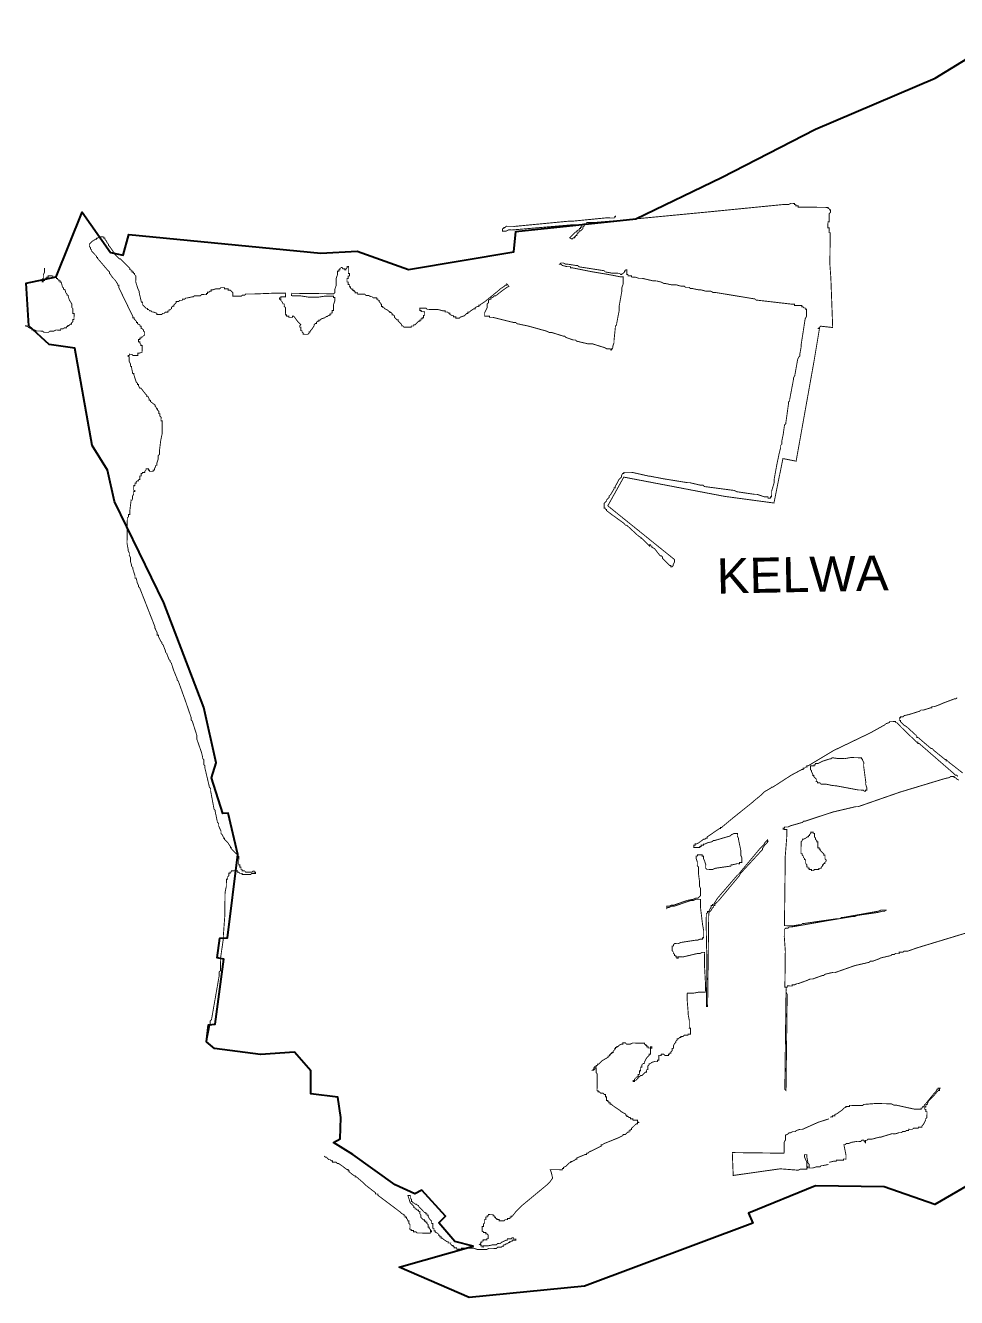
# Model space of a CAD drawing. Header units: metres. Extents: x 261351 to 266452, y 2168453 to 2172813.
# Drawn here: x 261351 to 264427, y 2168453 to 2172656 of the extents above; entities that cross this region are included whole.
import ezdxf

# ---------------------------------------------------------------- set-up
doc = ezdxf.new("R2010")
doc.units = ezdxf.units.M
for name, color, linetype in [('HIGH TIDE LINE', 6, 'Continuous'), ('village', 3, 'Continuous'), ('VILLAGE NAME', 250, 'Continuous')]:
    doc.layers.add(name, color=color, linetype=linetype)
doc.styles.get("Standard").update_dxf_attribs({"font": 'simplex.shx'})

msp = doc.modelspace()

# ---------------------------------------------------------------- linework, layer by layer
at = {"layer": 'HIGH TIDE LINE', "lineweight": 35, "const_width": 3}
for points in [[(263300.5, 2172027.3), (263300.4, 2172023.3), (263296.5, 2172023.4), (263296.4, 2172019.4), (263292.5, 2172019.5), (263288.5, 2172019.5), (263280.6, 2172019.6), (263276.6, 2172019.7), (263268.7, 2172019.8), (263161.5, 2172009.2), (263153.5, 2172009.3), (263149.6, 2172009.3), (262966.9, 2171991.7), (262955, 2171991.9), (262947.1, 2171992), (262943.1, 2171992), (262939.2, 2171992.1), (262935.1, 2171988.1), (262931.2, 2171988.2), (262931.1, 2171984.2), (262927.2, 2171984.3), (262927.1, 2171980.3), (262927.1, 2171976.3), (262931, 2171976.3), (262935, 2171976.2), (262939, 2171976.2), (262946.9, 2171980.1), (262958.8, 2171979.9), (263161.3, 2171997.3), (263169.2, 2171997.2), (263177.2, 2171997.1), (263181.1, 2171997), (263185.1, 2171997), (263189.1, 2171996.9), (263189, 2171993), (263189, 2171989), (263185, 2171989), (263185, 2171985.1), (263181, 2171985.1), (263180.9, 2171981.2), (263173, 2171977.3), (263172.9, 2171973.3), (263169, 2171973.4), (263164.9, 2171969.5), (263160.9, 2171965.5), (263152.9, 2171957.7), (263148.9, 2171953.8), (263156.8, 2171949.7), (263160.8, 2171953.6), (263164.7, 2171953.6), (263164.8, 2171957.6), (263168.8, 2171957.5), (263168.8, 2171961.5), (263172.8, 2171961.4), (263172.8, 2171965.4), (263176.8, 2171969.3), (263176.9, 2171973.3), (263180.9, 2171973.2), (263180.9, 2171977.2), (263184.9, 2171977.1), (263188.9, 2171981.1), (263192.9, 2171985), (263192.9, 2171988.9), (263197, 2171992.9), (263197, 2171996.8), (263197.1, 2172000.8), (263201, 2172000.8), (263205, 2172000.7), (263205, 2172004.7), (263209, 2172004.6), (263213, 2172004.6), (263220.9, 2172004.5), (263228.8, 2172004.4), (263312.2, 2172011.3), (263606, 2172039.4), (263856.2, 2172064.1), (263872, 2172063.9), (263880, 2172067.8), (263884, 2172067.8), (263887.9, 2172067.7), (263891.9, 2172067.7), (263891.9, 2172063.7), (263895.8, 2172063.6), (263895.8, 2172059.7), (263899.7, 2172059.6), (263903.7, 2172059.6), (263903.7, 2172055.6), (263907.6, 2172055.6), (263911.6, 2172055.5), (263915.6, 2172055.5), (263919.5, 2172055.4), (263939.4, 2172055.2), (263975, 2172054.7), (263979, 2172054.7), (263983, 2172054.6), (263986.9, 2172054.6), (263990.9, 2172054.6), (263994.9, 2172054.5), (263998.8, 2172054.5), (264002.8, 2172054.4), (264002.7, 2172050.4), (264006.7, 2172050.4), (264006.7, 2172046.4), (264010.6, 2172046.4), (264010.6, 2172042.4), (264010.5, 2172038.4), (264006.5, 2172034.5), (264006.5, 2172030.6), (264006.4, 2172026.6), (264006.4, 2172022.6), (264006.3, 2172018.7), (264006.3, 2172014.7), (264006.2, 2172010.7), (264006.2, 2172006.8), (264002.2, 2172006.8), (264002.2, 2172002.8), (264002.1, 2171998.9), (264002.1, 2171994.9), (264002, 2171990.9), (264002, 2171987), (264005.9, 2171986.9), (264005.9, 2171983), (264005.8, 2171979), (264005.8, 2171975), (264005.7, 2171971.1), (264009.7, 2171971), (264009.7, 2171967.1), (264009.6, 2171963.1), (264009.6, 2171959.1), (264009.5, 2171955.2), (264009.1, 2171923.4), (264009, 2171915.5), (264009, 2171911.5), (264008.8, 2171899.6), (264008.8, 2171895.7), (264008.7, 2171891.7), (264008.7, 2171887.7), (264008.4, 2171867.9), (264011.8, 2171820.3), (264017.8, 2171657.6), (263978.2, 2171662), (263970.1, 2171654.2), (263974.1, 2171654.1), (263955.6, 2171543.3), (263897, 2171216.1), (263853.4, 2171224.6), (263823.7, 2171077.8), (263661, 2171099.7), (263327.7, 2171163.4), (263274.9, 2171068.6), (263495.4, 2170890.9), (263495.3, 2170883), (263491.2, 2170875.1), (263491.2, 2170871.1), (263487.1, 2170867.2), (263483.2, 2170867.2), (263483.2, 2170871.2), (263479.2, 2170871.3), (263471.4, 2170879.3), (263455.7, 2170895.4), (263455.7, 2170899.4), (263451.8, 2170903.4), (263447.8, 2170903.5), (263432.2, 2170923.5), (263428.2, 2170927.6), (263420.3, 2170931.6), (263420.4, 2170935.6), (263416.4, 2170935.7), (263416.4, 2170939.6), (263412.5, 2170939.7), (263412.4, 2170935.7), (263396.7, 2170951.8), (263392.8, 2170955.8), (263388.9, 2170959.9), (263384.9, 2170959.9), (263384.9, 2170963.9), (263377, 2170968), (263337.7, 2171004.2), (263333.7, 2171004.3), (263329.8, 2171008.3), (263325.9, 2171012.3), (263286.5, 2171040.7), (263270.7, 2171052.8), (263270.7, 2171056.8), (263266.8, 2171056.8), (263266.8, 2171060.8), (263262.8, 2171060.8), (263263, 2171076.7), (263267.1, 2171080.7), (263271.1, 2171084.6), (263271.1, 2171088.6), (263279.2, 2171096.4), (263279.2, 2171100.4), (263283.3, 2171104.3), (263295.4, 2171124.1), (263295.5, 2171128), (263299.5, 2171128), (263299.5, 2171132), (263311.7, 2171155.7), (263315.7, 2171159.6), (263319.8, 2171163.5), (263319.8, 2171167.5), (263323.9, 2171175.4), (263327.9, 2171175.4), (263327.9, 2171179.3), (263355.7, 2171179), (263411.3, 2171166.4), (263415.2, 2171166.3), (263458.9, 2171157.9), (263538.3, 2171145), (263546.2, 2171144.9), (263581.9, 2171136.5), (263589.8, 2171136.4), (263593.8, 2171132.3), (263693, 2171119.2), (263700.9, 2171115.1), (263760.5, 2171106.4), (263768.4, 2171106.4), (263792.2, 2171098.1), (263804.1, 2171098), (263804.1, 2171094), (263812, 2171093.9), (263812.1, 2171097.9), (263816, 2171097.8), (263816.3, 2171117.7), (263824.6, 2171145.4), (263824.7, 2171157.4), (263833.3, 2171205), (263841.7, 2171244.7), (263845.9, 2171260.5), (263846, 2171268.5), (263850, 2171272.4), (263850.1, 2171284.3), (263854.3, 2171304.2), (263858.7, 2171335.9), (263862.7, 2171339.9), (263871.5, 2171403.4), (263871.6, 2171411.3), (263875.6, 2171415.3), (263875.6, 2171419.2), (263888.4, 2171486.7), (263888.4, 2171490.7), (263892.5, 2171498.6), (263901, 2171546.2), (263902.3, 2171553.1), (263905.5, 2171559.8), (263909.5, 2171563.7), (263909.6, 2171571.6), (263913.9, 2171595.4), (263914, 2171603.3), (263926.9, 2171686.4), (263931, 2171694.3), (263931.3, 2171718.1), (263927.3, 2171718.2), (263927.3, 2171722.1), (263923.4, 2171722.2), (263919.5, 2171726.2), (263915.5, 2171726.2), (263915.5, 2171730.2), (263891.8, 2171730.5), (263891.8, 2171734.5), (263883.9, 2171734.6), (263769, 2171747.9), (263765.1, 2171747.9), (263761.1, 2171751.9), (263630.5, 2171773.4), (263622.6, 2171773.5), (263614.7, 2171777.5), (263598.8, 2171777.7), (263583, 2171781.9), (263575.1, 2171782), (263555.3, 2171786.2), (263547.4, 2171786.3), (263543.5, 2171790.3), (263531.6, 2171790.4), (263527.7, 2171794.5), (263515.8, 2171794.6), (263500, 2171798.8), (263484.1, 2171799), (263464.3, 2171803.2), (263460.4, 2171803.2), (263452.5, 2171807.3), (263436.7, 2171811.4), (263424.8, 2171811.6), (263389.2, 2171820), (263377.3, 2171820.1), (263365.4, 2171824.2), (263353.5, 2171824.4), (263353.6, 2171828.3), (263341.7, 2171828.5), (263341.7, 2171832.4), (263337.8, 2171832.5), (263338, 2171848.3), (263334, 2171848.4), (263333.9, 2171844.4), (263330, 2171844.5), (263329.9, 2171840.5), (263325.9, 2171836.6), (263322, 2171836.6), (263321.9, 2171832.7), (263317.9, 2171832.7), (263314, 2171836.7), (263290.2, 2171837), (263266.5, 2171841.3), (263262.6, 2171845.3), (263179.4, 2171858.2), (263175.5, 2171862.2), (263171.6, 2171862.3), (263143.9, 2171866.6), (263135.9, 2171866.7), (263128, 2171870.7), (263120.1, 2171870.8), (263116.1, 2171866.9), (263120.1, 2171866.9), (263124, 2171862.9), (263139.8, 2171858.7), (263151.7, 2171858.6), (263151.6, 2171854.6), (263159.6, 2171854.5), (263222.9, 2171841.8), (263274.3, 2171833.3), (263317.8, 2171824.8), (263325.8, 2171824.7), (263325.5, 2171800.9), (263321.4, 2171789), (263321.2, 2171777.2), (263312.7, 2171729.7), (263312.5, 2171713.8), (263304.1, 2171670.3), (263304, 2171666.3), (263300, 2171662.4), (263299.9, 2171658.4), (263295.4, 2171614.8), (263295.3, 2171606.9), (263291.2, 2171595.1), (263291.1, 2171587.1), (263287.2, 2171587.2), (263287.1, 2171583.2), (263283.2, 2171583.3), (263283.2, 2171587.2), (263271.3, 2171587.4), (263263.4, 2171591.4), (263223.9, 2171603.8), (263208.1, 2171604), (263172.5, 2171612.4), (263168.6, 2171616.4), (263160.6, 2171616.5), (263136.9, 2171624.7), (263133, 2171628.7), (263129, 2171628.8), (263089.5, 2171641.2), (263081.6, 2171641.3), (263073.7, 2171645.3), (263014.4, 2171661.9), (262974.9, 2171670.3), (262971, 2171674.3), (262963, 2171674.4), (262895.8, 2171691.1), (262883.9, 2171691.3), (262884, 2171695.2), (262868.1, 2171695.4), (262868.3, 2171707.3), (262876.4, 2171723.1), (262876.5, 2171735), (262880.5, 2171738.9), (262880.6, 2171746.8), (262884.6, 2171750.8), (262888.6, 2171750.7), (262888.7, 2171754.7), (262896.6, 2171758.5), (262900.7, 2171762.5), (262904.6, 2171762.4), (262924.6, 2171778), (262940.6, 2171789.7), (262948.6, 2171793.6), (262940.8, 2171801.6), (262940.7, 2171797.7), (262936.8, 2171797.7), (262932.8, 2171793.8), (262920.8, 2171786), (262916.8, 2171782.1), (262868.7, 2171743), (262856.7, 2171735.2), (262852.7, 2171731.3), (262848.7, 2171731.4), (262848.7, 2171727.4), (262844.7, 2171727.5), (262836.7, 2171723.6), (262836.7, 2171719.6), (262832.7, 2171719.7), (262820.7, 2171711.9), (262816.7, 2171708), (262812.7, 2171708), (262812.7, 2171704), (262808.7, 2171704.1), (262800.7, 2171696.3), (262788.8, 2171692.4), (262784.7, 2171688.5), (262772.8, 2171688.7), (262772.9, 2171692.6), (262765, 2171692.7), (262765, 2171696.7), (262761, 2171696.7), (262753.2, 2171700.8), (262753.2, 2171704.8), (262749.2, 2171704.8), (262745.3, 2171708.8), (262737.4, 2171708.9), (262737.4, 2171712.9), (262729.5, 2171713), (262713.7, 2171717.2), (262678, 2171717.6), (262674.1, 2171721.6), (262654.3, 2171721.8), (262654.2, 2171713.9), (262658.1, 2171713.9), (262658.1, 2171709.9), (262670, 2171709.8), (262669.8, 2171697.9), (262665.9, 2171697.9), (262665.8, 2171690), (262661.8, 2171690), (262661.8, 2171686.1), (262657.8, 2171686.1), (262657.7, 2171682.1), (262653.8, 2171682.2), (262653.7, 2171678.2), (262649.8, 2171678.3), (262645.8, 2171674.4), (262637.7, 2171666.5), (262633.8, 2171666.6), (262633.7, 2171662.6), (262625.8, 2171662.7), (262625.7, 2171658.7), (262601.9, 2171659), (262598, 2171663), (262594.1, 2171663.1), (262594.1, 2171667.1), (262590.2, 2171671.1), (262586.3, 2171675.1), (262582.4, 2171679.1), (262582.4, 2171683.1), (262578.4, 2171683.1), (262570.6, 2171691.1), (262570.7, 2171695.1), (262566.7, 2171699.1), (262562.8, 2171699.2), (262562.8, 2171703.1), (262558.9, 2171707.1), (262554.9, 2171707.2), (262555, 2171711.2), (262551, 2171711.2), (262547.1, 2171715.2), (262539.2, 2171719.3), (262535.3, 2171723.3), (262531.3, 2171723.4), (262531.4, 2171727.3), (262527.4, 2171727.4), (262527.5, 2171735.3), (262523.6, 2171735.3), (262523.6, 2171739.3), (262519.7, 2171743.3), (262519.7, 2171747.3), (262515.8, 2171747.3), (262515.8, 2171751.3), (262511.9, 2171751.4), (262511.9, 2171755.3), (262500, 2171755.5), (262496.1, 2171759.5), (262492.1, 2171759.5), (262484.2, 2171763.6), (262476.3, 2171763.7), (262472.4, 2171767.7), (262448.6, 2171768), (262448.7, 2171772), (262440.7, 2171772.1), (262440.8, 2171776), (262436.8, 2171776.1), (262436.9, 2171780), (262432.9, 2171780.1), (262432.9, 2171784.1), (262429, 2171784.1), (262425.1, 2171788.1), (262425.1, 2171792.1), (262421.1, 2171792.1), (262421.2, 2171800.1), (262417.3, 2171800.1), (262417.4, 2171808), (262413.4, 2171808.1), (262413.5, 2171820), (262417.5, 2171819.9), (262417.6, 2171827.9), (262421.6, 2171827.8), (262421.7, 2171835.8), (262417.7, 2171835.8), (262418, 2171859.6), (262414, 2171859.7), (262414, 2171855.7), (262410, 2171851.8), (262409.9, 2171847.8), (262406, 2171847.8), (262406, 2171851.8), (262398.1, 2171851.9), (262398.1, 2171855.9), (262394.2, 2171855.9), (262390.1, 2171852), (262390.1, 2171848), (262386.1, 2171848.1), (262386.1, 2171844.1), (262382.1, 2171844.2), (262382, 2171832.3), (262377.9, 2171820.4), (262377.6, 2171796.6), (262373.5, 2171784.8), (262373.3, 2171772.9), (262369.3, 2171769), (262230.5, 2171770.7), (262230.4, 2171762.7), (262258.2, 2171762.4), (262285.9, 2171758.1), (262317.6, 2171757.7), (262341.4, 2171761.4), (262369.2, 2171761), (262369.2, 2171757.1), (262373.1, 2171757), (262373, 2171745.1), (262368.9, 2171733.3), (262368.6, 2171713.4), (262364.7, 2171713.5), (262364.6, 2171705.6), (262360.6, 2171705.6), (262360.5, 2171701.6), (262356.6, 2171701.7), (262356.5, 2171697.7), (262352.6, 2171697.8), (262348.5, 2171693.9), (262344.6, 2171693.9), (262340.6, 2171690), (262328.6, 2171686.2), (262324.6, 2171682.2), (262320.6, 2171682.3), (262320.6, 2171678.3), (262316.6, 2171678.4), (262312.6, 2171674.5), (262312.6, 2171670.5), (262308.6, 2171670.5), (262304.6, 2171666.6), (262304.5, 2171662.7), (262296.5, 2171650.9), (262292.4, 2171646.9), (262292.4, 2171643), (262288.4, 2171643), (262288.4, 2171639.1), (262284.4, 2171635.1), (262268.5, 2171635.3), (262268.6, 2171639.3), (262264.6, 2171643.3), (262264.7, 2171647.3), (262260.7, 2171647.3), (262260.9, 2171659.2), (262256.9, 2171659.3), (262257, 2171663.2), (262261, 2171667.2), (262249.2, 2171679.2), (262237.5, 2171695.2), (262233.6, 2171695.3), (262233.5, 2171691.3), (262221.6, 2171691.4), (262221.7, 2171695.4), (262213.7, 2171695.5), (262213.8, 2171699.5), (262209.8, 2171699.5), (262210.1, 2171723.3), (262206.2, 2171727.3), (262206.3, 2171735.3), (262202.3, 2171735.3), (262198.4, 2171743.3), (262194.5, 2171747.3), (262194.6, 2171751.3), (262190.6, 2171751.3), (262190.7, 2171755.3), (262194.6, 2171755.2), (262194.7, 2171759.2), (262210.5, 2171759), (262210.7, 2171770.9), (262179, 2171771.3), (262103.6, 2171768.3), (262079.8, 2171768.5), (262075.8, 2171764.6), (262067.8, 2171764.7), (262063.8, 2171760.8), (262036.1, 2171761.1), (262036.2, 2171773), (262032.3, 2171777.1), (262028.4, 2171781.1), (262020.4, 2171781.2), (262020.5, 2171785.1), (262008.6, 2171785.3), (262008.6, 2171789.2), (261996.7, 2171789.4), (261992.7, 2171785.5), (261980.8, 2171785.6), (261968.9, 2171781.8), (261964.9, 2171781.8), (261964.9, 2171777.9), (261960.9, 2171777.9), (261956.9, 2171774), (261952.9, 2171774.1), (261952.9, 2171770.1), (261948.9, 2171770.1), (261948.9, 2171766.2), (261933, 2171766.4), (261929, 2171762.5), (261909.2, 2171762.7), (261905.2, 2171758.8), (261901.2, 2171758.8), (261885.3, 2171755.1), (261881.3, 2171755.1), (261877.3, 2171751.2), (261869.4, 2171751.3), (261869.3, 2171747.3), (261861.4, 2171747.4), (261857.4, 2171743.5), (261849.4, 2171743.6), (261849.4, 2171739.6), (261841.4, 2171731.8), (261841.3, 2171727.8), (261837.4, 2171727.9), (261833.3, 2171724), (261833.3, 2171720), (261829.3, 2171716.1), (261825.3, 2171716.1), (261825.3, 2171712.2), (261821.3, 2171712.2), (261821.3, 2171708.2), (261813.3, 2171708.3), (261809.3, 2171704.4), (261805.3, 2171704.5), (261801.3, 2171700.6), (261785.5, 2171700.7), (261785.5, 2171704.7), (261773.7, 2171708.8), (261769.7, 2171708.9), (261765.8, 2171712.9), (261761.8, 2171712.9), (261757.9, 2171716.9), (261753.9, 2171717), (261754, 2171721), (261750, 2171721), (261742.2, 2171729), (261738.3, 2171733.1), (261738.4, 2171741), (261734.4, 2171741), (261730.6, 2171756.9), (261726.9, 2171772.9), (261726.9, 2171776.8), (261723, 2171784.8), (261715.4, 2171808.7), (261715.6, 2171828.5), (261711.7, 2171832.5), (261711.8, 2171836.5), (261707.8, 2171836.6), (261707.9, 2171840.5), (261703.9, 2171840.6), (261703.9, 2171844.5), (261700, 2171844.6), (261700, 2171848.6), (261696.1, 2171848.6), (261696.1, 2171852.6), (261672.6, 2171876.7), (261668.7, 2171880.7), (261664.8, 2171884.7), (261660.8, 2171884.7), (261645.1, 2171900.8), (261645.2, 2171904.8), (261641.2, 2171904.8), (261641.3, 2171908.8), (261629.6, 2171924.8), (261625.7, 2171928.8), (261625.7, 2171932.8), (261621.8, 2171936.8), (261617.9, 2171944.8), (261614, 2171948.8), (261614, 2171952.7), (261610.1, 2171952.8), (261610.1, 2171956.8), (261594.3, 2171956.9), (261590.3, 2171953), (261586.3, 2171953.1), (261586.2, 2171949.1), (261582.3, 2171949.2), (261570.3, 2171941.4), (261566.3, 2171937.5), (261562.3, 2171933.5), (261562.2, 2171925.6), (261566.1, 2171921.6), (261566, 2171917.6), (261569.9, 2171913.6), (261569.9, 2171909.6), (261585.6, 2171893.6), (261585.5, 2171889.6), (261589.5, 2171889.6), (261589.4, 2171885.6), (261593.3, 2171881.6), (261620.7, 2171849.5), (261624.6, 2171845.5), (261628.6, 2171841.5), (261628.5, 2171837.5), (261640.2, 2171821.5), (261644.1, 2171817.5), (261648, 2171813.5), (261655.8, 2171801.5), (261655.8, 2171797.5), (261659.7, 2171797.5), (261659.6, 2171789.6), (261690.6, 2171725.7), (261698.3, 2171709.7), (261706.1, 2171693.8), (261706, 2171689.8), (261710, 2171689.8), (261709.9, 2171685.8), (261717.8, 2171677.8), (261717.7, 2171673.8), (261721.7, 2171673.8), (261721.6, 2171669.8), (261729.5, 2171665.7), (261729.5, 2171661.8), (261733.4, 2171661.7), (261733.3, 2171653.8), (261737.3, 2171653.7), (261741.2, 2171649.7), (261741.2, 2171645.8), (261745.1, 2171641.7), (261745, 2171633.8), (261741, 2171629.9), (261737, 2171626), (261733, 2171626), (261732.9, 2171622.1), (261729, 2171622.1), (261728.9, 2171618.1), (261725, 2171618.2), (261724.9, 2171610.3), (261728.8, 2171610.2), (261728.8, 2171606.2), (261732.7, 2171602.2), (261732.7, 2171598.3), (261736.6, 2171598.2), (261736.3, 2171574.4), (261732.4, 2171574.5), (261726.2, 2171572.8), (261722.2, 2171572.8), (261722.1, 2171564.9), (261706.2, 2171565.1), (261702.3, 2171569.1), (261694.3, 2171569.2), (261694.3, 2171565.2), (261690.3, 2171565.3), (261690.3, 2171561.3), (261694.2, 2171561.2), (261694.1, 2171545.3), (261697.9, 2171537.3), (261697.8, 2171529.4), (261701.8, 2171529.3), (261701.8, 2171525.4), (261705.5, 2171505.4), (261709.5, 2171505.4), (261709.4, 2171501.4), (261717.1, 2171477.4), (261721, 2171473.4), (261721, 2171469.4), (261724.9, 2171469.4), (261724.9, 2171465.4), (261728.8, 2171457.4), (261732.7, 2171457.4), (261748.4, 2171437.3), (261752.3, 2171433.3), (261752.3, 2171429.3), (261756.3, 2171429.2), (261760.1, 2171421.2), (261760.1, 2171417.3), (261764.1, 2171417.2), (261764, 2171413.2), (261779.8, 2171401.1), (261779.7, 2171397.1), (261783.7, 2171393.1), (261783.6, 2171389.1), (261787.6, 2171389.1), (261787.5, 2171385.1), (261791.5, 2171381.1), (261791.4, 2171373.1), (261795.3, 2171373.1), (261795.2, 2171365.1), (261799.2, 2171361.1), (261799, 2171349.2), (261803, 2171349.1), (261802.5, 2171305.4), (261798.2, 2171285.5), (261793.8, 2171249.8), (261793.7, 2171237.9), (261789.7, 2171233.9), (261789.5, 2171222), (261785.4, 2171210.1), (261785.3, 2171202.2), (261781.3, 2171202.2), (261781.3, 2171198.3), (261777.2, 2171190.3), (261777.1, 2171186.4), (261773.2, 2171186.4), (261773.1, 2171182.4), (261761.2, 2171182.6), (261761.2, 2171186.6), (261757.3, 2171186.6), (261757.3, 2171190.6), (261753.3, 2171190.6), (261749.4, 2171190.7), (261749.3, 2171186.7), (261745.3, 2171182.8), (261745.2, 2171178.8), (261737.3, 2171178.9), (261737.2, 2171174.9), (261733.3, 2171175), (261733.2, 2171167), (261729.2, 2171167.1), (261729, 2171155.1), (261725.1, 2171155.2), (261725, 2171151.2), (261721, 2171151.3), (261717, 2171147.3), (261717, 2171143.4), (261713, 2171143.4), (261712.9, 2171135.5), (261708.9, 2171135.5), (261708.7, 2171119.6), (261712.7, 2171119.5), (261712.7, 2171115.6), (261708.7, 2171115.6), (261708.6, 2171107.7), (261704.5, 2171099.8), (261704.4, 2171087.8), (261700.4, 2171087.9), (261696, 2171052.1), (261695.8, 2171040.2), (261691.9, 2171040.3), (261691.8, 2171032.3), (261687.7, 2171028.4), (261686.7, 2170944.9), (261690.4, 2170924.9), (261690.4, 2170921), (261694.3, 2170913), (261694.2, 2170905), (261698.1, 2170897), (261697.9, 2170885.1), (261701.7, 2170873.1), (261701.7, 2170869.1), (261705.6, 2170865.1), (261705.6, 2170861.1), (261713.2, 2170837.2), (261713.1, 2170829.2), (261717.1, 2170829.2), (261720.9, 2170813.2), (261724.8, 2170805.2), (261724.7, 2170801.2), (261728.6, 2170797.2), (261778.8, 2170669.3), (261778.7, 2170665.3), (261786.5, 2170649.3), (261786.4, 2170641.4), (261790.4, 2170641.3), (261790.3, 2170637.4), (261798.1, 2170621.4), (261802, 2170617.3), (261802, 2170613.4), (261805.9, 2170609.3), (261813.6, 2170589.3), (261813.5, 2170585.4), (261817.5, 2170581.3), (261825.2, 2170561.4), (261829.1, 2170557.3), (261829.1, 2170553.4), (261833, 2170549.3), (261840.6, 2170525.4), (261852.2, 2170497.4), (261852.2, 2170493.4), (261856.1, 2170489.4), (261879.2, 2170425.5), (261898.4, 2170369.6), (261898.3, 2170361.6), (261902.2, 2170357.6), (261917.5, 2170309.7), (261917.4, 2170297.7), (261932.8, 2170253.8), (261936.5, 2170237.9), (261936.5, 2170233.9), (261940.4, 2170229.9), (261940.2, 2170213.9), (261944.2, 2170209.9), (261944.1, 2170202), (261959.2, 2170138.1), (261963.1, 2170134.1), (261963, 2170126.2), (261974.2, 2170066.4), (261978.1, 2170062.3), (261978.1, 2170058.4), (261985.6, 2170022.5), (261989.5, 2170018.5), (261989.4, 2170010.5), (261997.2, 2169994.5), (261997.1, 2169986.5), (262001, 2169982.5), (262004.9, 2169974.5), (262004.9, 2169970.5), (262008.8, 2169970.5), (262008.8, 2169966.5), (262012.7, 2169962.5), (262020.6, 2169954.4), (262028.4, 2169942.4), (262028.3, 2169938.4), (262032.3, 2169938.4), (262032.3, 2169934.4), (262040.1, 2169926.4), (262048, 2169918.3), (262051.9, 2169918.3), (262051.8, 2169910.3), (262055.8, 2169910.3), (262055.5, 2169882.4), (262059.5, 2169882.4), (262059.4, 2169874.4), (262063.3, 2169874.4), (262063.2, 2169866.4), (262067.2, 2169866.4), (262067.2, 2169862.4), (262075.1, 2169862.3), (262079, 2169858.3), (262098.9, 2169858), (262102.9, 2169862), (262106.9, 2169861.9), (262106.9, 2169857.9), (262110.8, 2169857.9), (262110.8, 2169853.9), (262098.9, 2169854.1), (262094.8, 2169850.1), (262067, 2169850.5), (262067.1, 2169854.4), (262059.1, 2169854.5), (262055.2, 2169858.6), (262051.2, 2169858.6), (262051.3, 2169862.6), (262031.4, 2169862.8), (262031.3, 2169858.9), (262027.4, 2169858.9), (262027.3, 2169854.9), (262023.3, 2169855), (262023.2, 2169847), (262019.2, 2169843.1), (262019.1, 2169835.1), (262015.1, 2169835.2), (262014.8, 2169811.3), (262010.6, 2169791.5), (262009.6, 2169712), (262004.9, 2169648.4), (262004.7, 2169636.5), (261996.1, 2169576.9), (261995.5, 2169533.2), (261991.5, 2169529.2), (261991.4, 2169517.3), (261965.7, 2169370.5), (261961.7, 2169366.5), (261961.6, 2169358.6), (261949.8, 2169297.8)], [(261352.8, 2171666.4), (261352.7, 2171662.4), (261356.7, 2171662.4), (261360.6, 2171658.3), (261368.5, 2171654.3), (261372.4, 2171654.2), (261372.4, 2171650.3), (261376.4, 2171650.2), (261380.3, 2171650.2), (261388.2, 2171646.1), (261392.2, 2171646.1), (261396.1, 2171646), (261400.1, 2171646), (261404.1, 2171645.9), (261408, 2171645.9), (261411.9, 2171641.9), (261415.9, 2171641.8), (261419.9, 2171641.8), (261427.8, 2171641.7), (261431.8, 2171645.6), (261435.8, 2171645.5), (261439.8, 2171645.5), (261443.7, 2171645.4), (261451.7, 2171649.3), (261463.6, 2171649.2), (261467.6, 2171649.1), (261467.6, 2171653.1), (261471.6, 2171653), (261475.5, 2171653), (261479.6, 2171656.9), (261483.5, 2171656.8), (261487.5, 2171656.8), (261487.5, 2171660.8), (261491.5, 2171660.7), (261491.5, 2171664.7), (261495.5, 2171664.6), (261499.5, 2171668.5), (261503.5, 2171668.5), (261503.5, 2171672.5), (261507.6, 2171676.4), (261507.6, 2171680.3), (261507.6, 2171684.3), (261511.6, 2171684.3), (261511.7, 2171688.2), (261511.7, 2171692.2), (261511.8, 2171696.2), (261511.8, 2171700.1), (261511.9, 2171704.1), (261507.9, 2171704.1), (261507.9, 2171708.1), (261508, 2171712.1), (261508, 2171716), (261508.1, 2171720), (261504.2, 2171724), (261504.2, 2171728), (261504.3, 2171732), (261504.3, 2171735.9), (261496.5, 2171747.9), (261492.7, 2171759.9), (261492.8, 2171763.8), (261488.8, 2171763.9), (261488.8, 2171767.8), (261484.9, 2171771.9), (261481.1, 2171783.8), (261477.1, 2171783.9), (261477.2, 2171787.8), (261473.3, 2171791.8), (261469.5, 2171807.7), (261465.5, 2171807.8), (261465.6, 2171811.8), (261461.6, 2171811.8), (261461.7, 2171815.8), (261457.7, 2171815.8), (261457.7, 2171819.8), (261453.8, 2171819.8), (261453.8, 2171823.8), (261449.9, 2171823.9), (261441.9, 2171823.9), (261442, 2171827.9), (261438, 2171828), (261434.1, 2171828), (261430.1, 2171828.1), (261426.1, 2171828.1), (261426.1, 2171824.1), (261422.1, 2171824.2), (261422.1, 2171820.2), (261418.1, 2171820.3), (261414, 2171812.4), (261410.1, 2171812.4), (261410, 2171808.5), (261406.1, 2171808.5), (261406.1, 2171812.5), (261406.2, 2171816.5), (261410.2, 2171820.4), (261410.2, 2171824.3), (261410.3, 2171828.3), (261410.3, 2171832.3), (261414.4, 2171840.2), (261414.4, 2171844.1), (261414.5, 2171848.1), (261414.5, 2171852), (261414.5, 2171854)], [(264447.4, 2170185.8), (264400.7, 2170222.3), (264396.9, 2170226.3), (264392.9, 2170226.4), (264393, 2170230.3), (264389.1, 2170230.4), (264354.1, 2170258.8), (264350.3, 2170262.8), (264346.4, 2170266.8), (264342.4, 2170266.9), (264299.8, 2170303.3), (264295.8, 2170303.4), (264295.9, 2170307.4), (264292, 2170311.4), (264261, 2170339.7), (264253.2, 2170343.8), (264249.4, 2170347.8), (264245.5, 2170351.8), (264241.6, 2170355.9), (264241.7, 2170359.8), (264237.8, 2170359.9), (264237.9, 2170367.8), (264241.9, 2170367.7), (264242, 2170371.7), (264249.9, 2170371.5), (264253.9, 2170375.4), (264269.8, 2170379), (264305.5, 2170390.1), (264309.5, 2170393.9), (264317.4, 2170393.8), (264341.3, 2170401.2), (264345.2, 2170401.1), (264345.3, 2170405), (264353.2, 2170404.9), (264373.1, 2170412.4), (264381.1, 2170416.2), (264420.9, 2170431.1), (264424.8, 2170431), (264428.8, 2170434.9)], [(262338, 2168920.5), (262341.9, 2168916.4), (262345.9, 2168916.4), (262349.8, 2168912.4), (262353.7, 2168908.3), (262357.7, 2168908.3), (262361.6, 2168904.3), (262365.6, 2168904.2), (262365.6, 2168900.3), (262377.5, 2168900.1), (262381.4, 2168896.1), (262385.4, 2168896), (262397.2, 2168887.9), (262413, 2168875.8), (262417, 2168875.8), (262416.9, 2168871.8), (262420.9, 2168871.7), (262420.8, 2168867.8), (262436.6, 2168855.6), (262440.6, 2168855.6), (262440.5, 2168851.6), (262444.5, 2168851.6), (262468.1, 2168831.4), (262472, 2168827.4), (262476, 2168823.3), (262507.5, 2168799.1), (262507.4, 2168795.1), (262515.4, 2168795), (262515.3, 2168791), (262574.4, 2168746.6), (262590.2, 2168734.4), (262594.1, 2168730.4), (262602, 2168726.3), (262602, 2168722.4), (262606, 2168722.3), (262605.9, 2168718.3), (262609.9, 2168718.3), (262609.8, 2168714.3), (262613.8, 2168710.3), (262613.7, 2168706.3), (262617.7, 2168706.3), (262617.6, 2168698.3), (262621.5, 2168694.3), (262621.3, 2168678.4), (262625.3, 2168678.3), (262625.3, 2168674.4), (262633.2, 2168674.3), (262633.2, 2168670.3), (262641.1, 2168670.2), (262645, 2168666.2), (262688.8, 2168665.6), (262688.8, 2168669.6), (262692.8, 2168669.6), (262692.9, 2168673.5), (262688.9, 2168673.6), (262688.9, 2168677.6), (262685, 2168681.6), (262685, 2168685.6), (262681.1, 2168685.6), (262681.2, 2168693.6), (262677.2, 2168697.6), (262677.3, 2168701.6), (262673.3, 2168701.6), (262673.4, 2168705.6), (262669.4, 2168705.6), (262669.4, 2168709.6), (262665.5, 2168709.7), (262661.5, 2168713.7), (262657.6, 2168717.7), (262657.7, 2168725.7), (262653.8, 2168729.7), (262653.9, 2168737.6), (262649.9, 2168737.7), (262649.9, 2168741.7), (262646, 2168741.7), (262642, 2168745.7), (262638.1, 2168745.8), (262638.1, 2168749.8), (262634.1, 2168749.8), (262634.2, 2168753.8), (262626.3, 2168761.8), (262622.4, 2168765.9), (262618.6, 2168777.8), (262614.7, 2168789.8), (262622.7, 2168789.7), (262622.6, 2168781.8), (262626.5, 2168777.7), (262626.4, 2168769.8), (262630.4, 2168769.7), (262630.4, 2168765.8), (262634.3, 2168765.7), (262638.3, 2168761.7), (262642.2, 2168761.6), (262646.2, 2168757.6), (262650.1, 2168757.6), (262650.1, 2168753.6), (262654, 2168749.6), (262657.9, 2168745.5), (262661.9, 2168741.5), (262665.8, 2168737.5), (262669.7, 2168733.5), (262673.7, 2168733.4), (262673.7, 2168729.4), (262677.6, 2168729.4), (262677.6, 2168725.4), (262681.6, 2168725.4), (262681.5, 2168721.4), (262685.4, 2168713.4), (262693.2, 2168705.3), (262693.1, 2168697.4), (262697.1, 2168697.3), (262696.9, 2168681.4), (262700.9, 2168681.4), (262700.8, 2168673.4), (262704.8, 2168673.4), (262704.7, 2168669.4), (262712.6, 2168665.3), (262716.6, 2168661.3), (262716.5, 2168657.3), (262720.5, 2168657.3), (262720.4, 2168653.3), (262724.4, 2168653.3), (262724.4, 2168649.3), (262728.3, 2168649.2), (262732.3, 2168645.2), (262744.1, 2168637.1), (262748.1, 2168637.1), (262748, 2168633.1), (262756, 2168633), (262755.9, 2168629), (262759.9, 2168625), (262763.8, 2168624.9), (262763.8, 2168621), (262767.8, 2168620.9), (262767.7, 2168616.9), (262775.7, 2168616.8), (262775.6, 2168612.9), (262791.5, 2168612.7), (262791.6, 2168616.6), (262831.3, 2168616.2), (262843.2, 2168612), (262875, 2168611.6), (262883, 2168615.5), (262906.9, 2168615.2), (262910.9, 2168619.2), (262922.8, 2168619), (262926.9, 2168622.9), (262930.8, 2168622.9), (262930.9, 2168626.9), (262934.9, 2168626.8), (262938.9, 2168630.7), (262942.9, 2168630.7), (262946.9, 2168634.6), (262950.9, 2168634.6), (262950.9, 2168638.6), (262958.9, 2168638.5), (262958.9, 2168642.4), (262970.8, 2168642.3), (262970.9, 2168646.3), (262962.9, 2168646.4), (262963, 2168650.3), (262959, 2168650.4), (262955, 2168646.5), (262943, 2168646.6), (262943, 2168642.6), (262939, 2168642.7), (262923, 2168634.9), (262919, 2168631), (262911, 2168631.1), (262907, 2168627.2), (262895.1, 2168627.3), (262879.1, 2168623.5), (262863.2, 2168623.7), (262863.2, 2168619.7), (262859.2, 2168619.8), (262859.3, 2168623.8), (262855.3, 2168623.8), (262855.3, 2168627.8), (262851.4, 2168627.8), (262855.4, 2168631.8), (262855.4, 2168635.7), (262859.4, 2168635.7), (262859.5, 2168639.7), (262863.4, 2168639.6), (262863.5, 2168643.6), (262875.4, 2168643.5), (262875.5, 2168647.4), (262879.4, 2168647.4), (262879.6, 2168659.3), (262875.7, 2168663.3), (262871.7, 2168663.4), (262871.7, 2168667.4), (262863.8, 2168667.5), (262863.8, 2168671.4), (262859.8, 2168671.5), (262860, 2168687.4), (262864, 2168687.3), (262864.1, 2168695.3), (262868.1, 2168699.2), (262868.3, 2168711.2), (262872.3, 2168711.1), (262872.4, 2168719.1), (262876.3, 2168719), (262876.4, 2168723), (262880.4, 2168722.9), (262880.4, 2168726.9), (262896.3, 2168726.7), (262896.3, 2168722.7), (262900.2, 2168722.7), (262900.2, 2168718.7), (262904.2, 2168718.7), (262904.1, 2168714.7), (262908.1, 2168714.6), (262908, 2168710.7), (262916, 2168710.6), (262915.9, 2168706.6), (262931.8, 2168706.4), (262935.9, 2168710.3), (262943.8, 2168710.2), (262943.9, 2168714.2), (262951.8, 2168714.1), (262951.9, 2168718.1), (262955.9, 2168718), (262955.9, 2168722), (262959.9, 2168722), (262972, 2168737.7), (262992.1, 2168757.4), (263072.5, 2168824), (263084.5, 2168835.8), (263092.6, 2168847.6), (263088.9, 2168863.6), (263085, 2168875.5), (263124.8, 2168875.1), (263124.8, 2168879), (263128.8, 2168879), (263128.9, 2168883), (263136.9, 2168886.8), (263144.9, 2168894.7), (263148.9, 2168898.6), (263152.9, 2168898.6), (263153, 2168902.6), (263156.9, 2168902.5), (263164.9, 2168906.4), (263169, 2168910.3), (263172.9, 2168910.3), (263173, 2168914.2), (263201, 2168925.8), (263204.9, 2168925.8), (263205, 2168929.8), (263209, 2168929.7), (263213, 2168933.6), (263253, 2168953), (263253, 2168957), (263257, 2168957), (263261, 2168960.9), (263309, 2168980.2), (263325, 2168988), (263325, 2168991.9), (263333, 2168991.8), (263337, 2168995.8), (263341, 2168999.7), (263345, 2168999.6), (263345.1, 2169003.6), (263349, 2169003.6), (263349.1, 2169007.5), (263353.1, 2169007.5), (263353.1, 2169011.5), (263357.1, 2169015.4), (263361.2, 2169019.3), (263365.2, 2169023.3), (263369.2, 2169027.2), (263373.2, 2169027.1), (263373.2, 2169031.1), (263377.2, 2169031.1), (263373.3, 2169035.1), (263373.3, 2169039.1), (263357.4, 2169039.3), (263357.5, 2169043.2), (263349.5, 2169043.3), (263349.6, 2169047.3), (263345.6, 2169047.4), (263341.7, 2169051.4), (263337.7, 2169051.4), (263337.7, 2169055.4), (263333.8, 2169055.5), (263333.8, 2169059.4), (263318, 2169067.6), (263314.1, 2169071.6), (263290.4, 2169087.8), (263286.5, 2169091.8), (263282.5, 2169091.9), (263282.6, 2169095.9), (263278.6, 2169095.9), (263278.6, 2169099.9), (263274.7, 2169099.9), (263274.7, 2169103.9), (263270.7, 2169104), (263270.9, 2169115.9), (263266.9, 2169115.9), (263267, 2169123.9), (263263, 2169123.9), (263259.1, 2169128), (263251.2, 2169128.1), (263247.2, 2169132.1), (263243.2, 2169132.1), (263243.3, 2169136.1), (263239.3, 2169136.2), (263240, 2169191.8), (263236.1, 2169195.9), (263236.3, 2169211.8), (263232.3, 2169211.8), (263228.3, 2169211.9), (263228.3, 2169207.9), (263224.2, 2169204), (263228.2, 2169203.9), (263232.2, 2169207.8), (263232.3, 2169211.8), (263232.3, 2169215.8), (263236.3, 2169215.7), (263236.4, 2169219.7), (263240.3, 2169219.7), (263240.4, 2169223.6), (263244.4, 2169223.6), (263256.4, 2169235.4), (263276.5, 2169247.1), (263276.5, 2169251), (263280.5, 2169251), (263280.5, 2169255), (263284.5, 2169254.9), (263284.6, 2169258.9), (263288.5, 2169258.8), (263288.6, 2169262.8), (263292.6, 2169262.8), (263292.6, 2169266.8), (263296.6, 2169270.7), (263296.7, 2169274.7), (263300.7, 2169274.6), (263300.7, 2169278.6), (263304.7, 2169278.5), (263304.7, 2169282.5), (263308.7, 2169282.5), (263312.7, 2169286.4), (263320.7, 2169290.3), (263324.7, 2169290.2), (263324.8, 2169294.2), (263332.7, 2169294.1), (263336.6, 2169290.1), (263348.6, 2169289.9), (263356.6, 2169293.8), (263396.3, 2169293.3), (263396.3, 2169289.3), (263400.3, 2169289.3), (263400.2, 2169285.3), (263404.2, 2169285.3), (263404.1, 2169281.3), (263408.1, 2169281.2), (263408.1, 2169277.3), (263416, 2169277.2), (263416.1, 2169281.2), (263420, 2169281.1), (263420, 2169277.1), (263416, 2169277.2), (263415.8, 2169257.3), (263411.8, 2169257.3), (263411.7, 2169253.4), (263403.7, 2169245.5), (263395.5, 2169229.7), (263395.5, 2169225.7), (263391.5, 2169225.8), (263387.5, 2169221.8), (263387.4, 2169213.9), (263383.4, 2169213.9), (263383.3, 2169202), (263379.3, 2169202.1), (263379.2, 2169190.1), (263375.2, 2169190.2), (263375.1, 2169182.2), (263371.1, 2169182.3), (263367.1, 2169178.3), (263363.1, 2169174.4), (263363, 2169170.4), (263363, 2169166.5), (263359, 2169166.5), (263359, 2169170.5), (263363, 2169170.4), (263367, 2169170.4), (263371, 2169174.3), (263375, 2169178.2), (263375.1, 2169182.2), (263379.1, 2169182.2), (263383.1, 2169186.1), (263387.1, 2169186.1), (263391.1, 2169190), (263399.1, 2169197.8), (263403.1, 2169197.8), (263403.2, 2169205.7), (263407.2, 2169205.7), (263407.3, 2169217.6), (263411.4, 2169221.6), (263411.4, 2169225.5), (263415.4, 2169225.5), (263419.4, 2169229.4), (263431.4, 2169233.2), (263439.3, 2169233.1), (263439.4, 2169237.1), (263443.4, 2169237.1), (263443.6, 2169253), (263451.5, 2169252.9), (263451.6, 2169256.9), (263459.5, 2169256.8), (263463.4, 2169252.7), (263475.4, 2169252.6), (263475.4, 2169256.6), (263479.4, 2169256.5), (263479.4, 2169260.5), (263483.4, 2169260.4), (263483.5, 2169264.4), (263487.5, 2169268.3), (263487.6, 2169276.3), (263491.6, 2169276.3), (263491.7, 2169284.2), (263495.7, 2169292.1), (263499.8, 2169296), (263499.8, 2169300), (263503.8, 2169303.9), (263503.9, 2169307.9), (263507.8, 2169307.9), (263511.9, 2169311.8), (263515.8, 2169311.7), (263515.9, 2169315.7), (263523.8, 2169315.6), (263527.9, 2169319.6), (263539.8, 2169319.4), (263539.8, 2169323.4), (263547.8, 2169323.3), (263548, 2169343.2), (263544.1, 2169343.2), (263544.4, 2169367.1), (263540.6, 2169387), (263540.7, 2169391), (263537.2, 2169434.8), (263537.5, 2169458.6), (263557.4, 2169458.4), (263577.3, 2169462.1), (263597.2, 2169461.9), (263597.6, 2169489.7), (263594.3, 2169549.4), (263594.8, 2169593.2), (263586.9, 2169593.3), (263578.9, 2169589.4), (263570.9, 2169589.5), (263523.1, 2169578.1), (263507.2, 2169578.3), (263507.1, 2169574.4), (263503.2, 2169574.4), (263503.2, 2169578.4), (263499.2, 2169578.4), (263499.3, 2169582.4), (263495.3, 2169582.4), (263495.3, 2169586.4), (263491.4, 2169590.5), (263491.5, 2169594.4), (263487.5, 2169598.5), (263487.7, 2169614.4), (263491.7, 2169614.3), (263491.8, 2169618.3), (263495.8, 2169622.2), (263507.7, 2169622.1), (263515.7, 2169625.9), (263563.5, 2169633.3), (263571.5, 2169633.2), (263579.5, 2169637.1), (263587.4, 2169637), (263587.5, 2169641), (263591.4, 2169640.9), (263591.7, 2169664.8), (263588, 2169684.7), (263580.8, 2169744.5), (263581.1, 2169768.3), (263565.2, 2169768.5), (263557.2, 2169764.6), (263549.2, 2169764.7), (263493.3, 2169745.5), (263485.4, 2169745.6), (263477.4, 2169741.8), (263473.4, 2169741.8), (263469.4, 2169737.9), (263469.5, 2169745.8), (263477.4, 2169745.7), (263485.4, 2169749.6), (263493.4, 2169749.5), (263537.3, 2169764.9), (263557.2, 2169768.6), (263565.2, 2169772.5), (263573.2, 2169772.4), (263577.2, 2169776.3), (263581.2, 2169780.3), (263581.5, 2169804.1), (263577.6, 2169812.1), (263577.8, 2169828), (263574.2, 2169855.9), (263574.4, 2169875.8), (263570.5, 2169879.8), (263570.7, 2169891.7), (263566.8, 2169903.7), (263566.9, 2169911.7), (263570.9, 2169911.6), (263570.9, 2169915.6), (263586.9, 2169915.4), (263586.8, 2169911.4), (263590.8, 2169911.4), (263590.7, 2169903.4), (263594.6, 2169895.4), (263598.4, 2169883.5), (263598.2, 2169871.5), (263602.2, 2169867.5), (263622.1, 2169867.3), (263630.1, 2169871.1), (263681.8, 2169878.5), (263681.9, 2169882.4), (263685.9, 2169882.4), (263701.8, 2169886.2), (263709.8, 2169886.1), (263709.8, 2169890), (263717.8, 2169890), (263718, 2169905.9), (263714.1, 2169913.9), (263714.3, 2169929.8), (263706.8, 2169965.7), (263706.8, 2169969.6), (263702.9, 2169977.6), (263703, 2169985.6), (263691.1, 2169985.7), (263683.1, 2169981.9), (263679.1, 2169977.9), (263627.2, 2169962.6), (263623.2, 2169962.7), (263619.2, 2169958.8), (263603.2, 2169955), (263595.2, 2169951.1), (263591.3, 2169951.2), (263591.2, 2169947.2), (263583.3, 2169947.3), (263583.2, 2169943.3), (263579.2, 2169943.3), (263579.2, 2169939.4), (263559.3, 2169939.6), (263559.4, 2169947.6), (263563.4, 2169947.5), (263563.4, 2169951.5), (263567.4, 2169951.4), (263575.4, 2169955.3), (263591.5, 2169967.1), (263595.4, 2169967), (263599.5, 2169970.9), (263603.4, 2169970.9), (263603.5, 2169974.9), (263643.6, 2170002.2), (263647.6, 2170002.2), (263647.6, 2170006.1), (263651.6, 2170006.1), (263655.6, 2170010), (263683.7, 2170033.5), (263752, 2170088.4), (263756, 2170092.3), (263780.1, 2170111.9), (263784.2, 2170115.8), (263792.2, 2170123.7), (263812.2, 2170135.4), (263816.3, 2170139.3), (263820.2, 2170139.3), (263880.4, 2170178.3), (263916.4, 2170197.7), (263920.4, 2170197.7), (263920.4, 2170201.7), (263924.4, 2170201.6), (263928.4, 2170205.6), (263932.4, 2170205.5), (263932.4, 2170209.5), (263936.4, 2170209.4), (264020.5, 2170259.9), (264142.2, 2170318.4), (264190.1, 2170345.1), (264194.1, 2170349), (264206, 2170352.7), (264206.1, 2170356.6), (264225.9, 2170356.2), (264225.8, 2170352.2), (264229.7, 2170352.2), (264237.4, 2170344.1), (264245.2, 2170336), (264295.5, 2170287.6), (264299.4, 2170287.5), (264299.4, 2170283.6), (264303.3, 2170283.5), (264419.7, 2170182.4), (264423.5, 2170178.4), (264427.5, 2170178.3), (264431.3, 2170174.2)], [(264435, 2170162.3), (264427.2, 2170166.4), (264423.4, 2170170.5), (264419.4, 2170170.5), (264419.5, 2170174.5), (264407.6, 2170174.7), (264403.6, 2170170.9), (264387.8, 2170167.3), (264240.8, 2170122.9), (264101.6, 2170074.5), (264093.7, 2170074.6), (264018, 2170056.8), (263926.2, 2170026.6), (263922.2, 2170026.7), (263918.2, 2170022.7), (263878.3, 2170011.3), (263870.3, 2170007.4), (263858.4, 2170007.5), (263858.3, 2170003.6), (263854.4, 2170003.6), (263854.3, 2169999.6), (263866.2, 2169999.5), (263865.9, 2169971.7), (263861.2, 2169912.1), (263858.4, 2169681.4), (263886.2, 2169681.1), (263910.1, 2169684.8), (263914.1, 2169684.7), (263918.1, 2169688.6), (263922.1, 2169688.6), (264022.8, 2169703.1), (264034.7, 2169704.7), (264042.6, 2169704.5), (264046.6, 2169708.4), (264050.6, 2169708.3), (264169.4, 2169729.5), (264177.4, 2169733.3), (264193.2, 2169733), (264189.2, 2169729.1), (264181.3, 2169729.3), (264169.4, 2169725.6), (264098.1, 2169715.2), (264090.1, 2169711.4), (264082.2, 2169711.6), (264013.7, 2169700.2), (263882.2, 2169677.2), (263874.2, 2169677.2), (263870.2, 2169673.3), (263862.3, 2169673.4), (263858.2, 2169669.5), (263857.9, 2169645.6), (263861.3, 2169597.9), (263859.9, 2169478.6), (263863.8, 2169478.5), (263867.8, 2169478.5), (263867.9, 2169482.4), (263883.8, 2169482.2), (263883.8, 2169486.2), (263891.8, 2169486.1), (263899.8, 2169490), (263903.8, 2169490), (263935.7, 2169501.5), (263943.7, 2169505.4), (263951.7, 2169505.3), (263983.6, 2169516.8), (263987.6, 2169516.8), (263991.6, 2169520.7), (264019.2, 2169527.3), (264027.1, 2169527.1), (264090.7, 2169549.5), (264138.3, 2169560.4), (264142.3, 2169564.2), (264150.2, 2169564.1), (264170.1, 2169571.6), (264178.1, 2169575.3), (264209.8, 2169582.6), (264213.9, 2169586.5), (264221.7, 2169586.3), (264225.8, 2169590.2), (264237.6, 2169589.9), (264237.7, 2169593.9), (264249.5, 2169593.6), (264253.6, 2169597.5), (264265.4, 2169597.2), (264297.2, 2169608.4), (264468.1, 2169660.2)], [(264009.3, 2169048.7), (264013.2, 2169049.6), (264017.2, 2169049.6), (264017.3, 2169053.5), (264025.2, 2169053.3), (264025.2, 2169057.3), (264033.2, 2169061.1), (264049.2, 2169072.6), (264057.3, 2169080.3), (264061.2, 2169080.2), (264061.3, 2169084.2), (264073.2, 2169083.9), (264073.2, 2169087.9), (264116.7, 2169087), (264120.7, 2169090.9), (264160.2, 2169094), (264211.5, 2169092.9), (264219.3, 2169088.8), (264227.2, 2169088.6), (264286.2, 2169075.6), (264309.9, 2169075.1), (264309.9, 2169079), (264313.9, 2169079), (264314, 2169082.9), (264317.9, 2169082.8), (264322, 2169090.6), (264326.1, 2169094.5), (264354.4, 2169129.4), (264358.4, 2169133.3), (264362.6, 2169141.1), (264366.5, 2169141), (264366.6, 2169145), (264370.5, 2169144.9), (264374.5, 2169144.8), (264370.5, 2169144.9), (264370.4, 2169137), (264366.4, 2169137.1), (264350.2, 2169117.7), (264346.2, 2169113.8), (264342.2, 2169110), (264334.1, 2169102.2), (264329.9, 2169090.5), (264326, 2169090.6), (264325.8, 2169082.7), (264321.9, 2169082.7), (264321.7, 2169074.8), (264325.6, 2169074.8), (264325.5, 2169066.9), (264329.4, 2169066.8), (264329, 2169047.1), (264325, 2169043.2), (264324.9, 2169039.2), (264320.8, 2169031.4), (264316.7, 2169023.6), (264312.7, 2169019.8), (264312.6, 2169015.8), (264300.7, 2169016), (264300.7, 2169012.1), (264284.9, 2169012.4), (264280.8, 2169008.6), (264269, 2169008.8), (264268.9, 2169004.9), (264261, 2169005), (264257, 2169001.2), (264249.1, 2169001.3), (264245.1, 2168997.5), (264237.2, 2168997.6), (264225.3, 2168993.9), (264213.4, 2168994.2), (264177.7, 2168983.1), (264173.7, 2168983.1), (264145.9, 2168975.8), (264134.1, 2168976.1), (264130.1, 2168972.2), (264126.1, 2168972.3), (264126, 2168964.4), (264122.1, 2168968.4), (264122.2, 2168972.4), (264114.3, 2168972.5), (264110.3, 2168968.7), (264098.4, 2168968.9), (264078.6, 2168965.4), (264070.6, 2168961.6), (264062.7, 2168961.7), (264058.7, 2168957.9), (264054.8, 2168958), (264061.9, 2168922.3), (264061.7, 2168910.4), (264053.8, 2168910.6), (264053.7, 2168906.7), (264030, 2168907.1), (264029.9, 2168903.2), (264022, 2168903.4), (264006.2, 2168899.7)], [(264003.8, 2168892.6), (263983.9, 2168888.4), (263979.9, 2168888.5), (263975.9, 2168884.5), (263964, 2168884.7), (263952, 2168880.9), (263940.1, 2168881), (263940.2, 2168892.9), (263936.3, 2168897), (263932.5, 2168916.9), (263932.6, 2168924.8), (263924.7, 2168924.9), (263924.6, 2168917), (263932.3, 2168901), (263932.1, 2168885.1), (263936.1, 2168885), (263936.1, 2168881.1), (263932.1, 2168881.1), (263932.1, 2168877.1), (263912.2, 2168877.4), (263904.2, 2168873.5), (263844.6, 2168878.2), (263689.2, 2168856.2), (263686.2, 2168931.8), (263857.1, 2168929.7), (263857.6, 2168965.5), (263861.7, 2168973.4), (263861.8, 2168989.3), (263869.8, 2168993.2), (263873.9, 2168997.2), (263877.8, 2168997.1), (263885.8, 2169001), (263893.8, 2169000.9), (263897.8, 2169004.8), (263909.8, 2169008.6), (263917.8, 2169008.5), (263969.7, 2169031.8), (264005.7, 2169043.3)]]:
    msp.add_lwpolyline(points, dxfattribs=at)
for points in [[(264031.9, 2170143), (264015.1, 2170144.8), (263995.3, 2170149.1), (263979.4, 2170149.2), (263975.5, 2170153.3), (263967.5, 2170153.4), (263967.6, 2170157.3), (263963.6, 2170157.4), (263963.7, 2170165.3), (263959.8, 2170169.4), (263955.8, 2170173.4), (263955.9, 2170177.4), (263951.9, 2170177.4), (263952, 2170181.4), (263948.1, 2170189.4), (263948.1, 2170193.4), (263944.2, 2170197.4), (263944.4, 2170209.3), (263956.3, 2170209.2), (263956.3, 2170213.2), (263960.3, 2170213.1), (263960.4, 2170217.1), (263968.3, 2170217), (263984.3, 2170224.8), (264008.3, 2170232.4), (264012.2, 2170232.4), (264016.3, 2170236.3), (264033.8, 2170233.8), (264057.5, 2170233.3), (264077.3, 2170236.9), (264112.8, 2170236.1), (264112.7, 2170232.2), (264116.7, 2170232.1), (264116.6, 2170228.1), (264120.4, 2170220.2), (264120.1, 2170208.3), (264127, 2170156.9), (264126.8, 2170149), (264130.5, 2170137), (264130.3, 2170129.1), (264126.4, 2170129.2), (264126.3, 2170125.3), (264122.4, 2170125.4), (264118.5, 2170129.4), (264102.7, 2170129.7)], [(263957.5, 2169982.5), (263957.5, 2169986.5), (263953.6, 2169986.5), (263953.6, 2169990.5), (263949.6, 2169990.5), (263945.7, 2169990.6), (263945.6, 2169986.6), (263941.6, 2169982.7), (263941.5, 2169978.7), (263937.6, 2169978.7), (263937.5, 2169974.8), (263933.5, 2169974.8), (263929.5, 2169970.9), (263921.5, 2169967), (263917.5, 2169967.1), (263917.5, 2169963.1), (263913.5, 2169959.1), (263913.4, 2169955.2), (263913.4, 2169951.2), (263913.3, 2169947.2), (263913.3, 2169943.2), (263913.2, 2169939.3), (263913.2, 2169935.3), (263913.1, 2169931.3), (263913.1, 2169927.3), (263913, 2169923.4), (263913, 2169919.4), (263917, 2169919.3), (263916.9, 2169915.4), (263920.8, 2169911.3), (263920.8, 2169907.4), (263924.7, 2169903.3), (263924.7, 2169899.4), (263928.6, 2169899.3), (263928.6, 2169895.3), (263928.5, 2169891.4), (263928.5, 2169887.4), (263932.4, 2169883.4), (263932.4, 2169879.4), (263932.3, 2169875.4), (263936.3, 2169875.3), (263936.3, 2169871.4), (263940.2, 2169871.3), (263940.2, 2169867.3), (263944.2, 2169867.3), (263948.1, 2169867.2), (263948.1, 2169863.3), (263952.1, 2169863.2), (263956, 2169863.2), (263956.1, 2169867.2), (263960.1, 2169867.1), (263964, 2169867.1), (263968, 2169867), (263972, 2169867), (263972, 2169870.9), (263976, 2169870.9), (263980, 2169870.8), (263980, 2169874.8), (263984.1, 2169878.7), (263984.1, 2169882.7), (263988.1, 2169882.7), (263988.1, 2169886.6), (263992.1, 2169886.6), (263992.2, 2169890.6), (263996.2, 2169894.5), (263996.2, 2169898.5), (263992.3, 2169902.5), (263992.4, 2169906.5), (263992.4, 2169910.5), (263992.4, 2169914.4), (263988.5, 2169914.5), (263988.5, 2169918.5), (263984.6, 2169922.5), (263980.7, 2169926.5), (263976.7, 2169930.5), (263976.8, 2169934.5), (263972.8, 2169934.6), (263972.9, 2169938.5), (263968.9, 2169938.6), (263968.9, 2169942.6), (263969, 2169946.5), (263969, 2169950.5), (263969.1, 2169954.5), (263969.1, 2169958.5), (263965.2, 2169958.5), (263965.2, 2169962.5), (263961.3, 2169966.5), (263961.3, 2169970.5), (263957.4, 2169974.5), (263957.4, 2169978.5)], [(263604.6, 2169414.1), (263600.6, 2169414.1), (263600.7, 2169418.1), (263600.7, 2169422.1), (263600.9, 2169442), (263602.1, 2169537.4), (263602.2, 2169545.3), (263602.3, 2169553.3), (263599.9, 2169684.6), (263600.2, 2169708.4), (263600.3, 2169712.4), (263600.3, 2169716.4), (263600.4, 2169720.4), (263604.4, 2169724.3), (263604.4, 2169728.3), (263608.4, 2169728.2), (263612.5, 2169736.1), (263616.6, 2169744), (263616.6, 2169748), (263620.6, 2169748), (263620.6, 2169751.9), (263624.6, 2169751.9), (263636.8, 2169771.6), (263701.3, 2169846.4), (263705.4, 2169850.3), (263709.4, 2169854.3), (263778, 2169936.9), (263782, 2169940.9), (263786, 2169944.8), (263790.1, 2169948.7), (263794.1, 2169956.6), (263798.2, 2169960.6), (263802.2, 2169964.5), (263802.1, 2169960.5), (263806.1, 2169960.5), (263802.1, 2169960.5), (263802.1, 2169956.5), (263798.1, 2169952.6), (263794, 2169948.7), (263785.9, 2169936.8), (263785.9, 2169932.9), (263713.4, 2169854.2), (263709.3, 2169846.3), (263640.7, 2169763.6), (263628.6, 2169751.8), (263628.5, 2169747.9), (263624.6, 2169747.9), (263624.5, 2169743.9), (263620.5, 2169740), (263616.4, 2169732.1), (263612.4, 2169728.2), (263608.4, 2169724.2), (263608.3, 2169720.3), (263608.3, 2169716.3), (263608.2, 2169712.3), (263608.2, 2169708.3), (263608, 2169696.4), (263607.8, 2169680.5), (263606.3, 2169553.3), (263606.2, 2169545.3), (263606.1, 2169541.3), (263606.1, 2169537.3), (263604.7, 2169422), (263604.6, 2169418)], [(264197.1, 2169732.9), (264193.2, 2169733)], [(263863.7, 2169462.6), (263867.5, 2169454.6), (263863.6, 2169136.5), (263859.7, 2169140.5), (263863.8, 2169474.5)], [(263863.8, 2169474.5), (263863.8, 2169478.5)]]:
    msp.add_lwpolyline(points, close=True, dxfattribs=at)
at = {"layer": 'village', "color": 3}
msp.add_polyline3d([(264719.2, 2168972, 0), (264355.2, 2168759.8, 0), (264187.4, 2168818.3, 0), (263960.8, 2168821.7, 0), (263739.2, 2168731.5, 0), (263754.5, 2168699, 0), (263198, 2168490, 0), (262817.5, 2168452.8, 0), (262586, 2168553.1, 0), (262829.9, 2168623.1, 0), (262769.4, 2168638.3, 0), (262716.8, 2168699.6, 0), (262738.8, 2168721.8, 0), (262660.2, 2168807.6, 0), (262637.8, 2168795.7, 0), (262572.4, 2168825.7, 0), (262432.7, 2168925.9, 0), (262368.8, 2168964.8, 0), (262390.9, 2168977.7, 0), (262393.1, 2169047.9, 0), (262382.6, 2169115.3, 0), (262294, 2169126.1, 0), (262294.2, 2169202, 0), (262239.6, 2169263.3, 0), (262127.4, 2169255.4, 0), (261975.5, 2169275.2, 0), (261949.3, 2169298.2, 0), (261956.4, 2169354.1, 0), (261978.4, 2169356.1, 0), (262006.2, 2169571.3, 0), (261984.6, 2169575.2, 0), (261993.7, 2169640.7, 0), (262018.5, 2169641.1, 0), (262052.8, 2169916.8, 0), (262020.8, 2170052.7, 0), (262003, 2170051.7, 0), (261965.9, 2170169.4, 0), (261981.6, 2170219.5, 0), (261940.2, 2170401.8, 0), (261808.2, 2170747.9, 0), (261645.7, 2171082.8, 0), (261622.6, 2171185.9, 0), (261571.5, 2171267.3, 0), (261514.6, 2171589.8, 0), (261429.2, 2171602, 0), (261361.9, 2171663.5, 0), (261353.9, 2171804.3, 0), (261452.2, 2171824.7, 0), (261538.2, 2172038.8, 0), (261632.5, 2171905.5, 0), (261674.2, 2171896.4, 0), (261692.5, 2171965.2, 0), (262327.3, 2171902.8, 0), (262446.7, 2171910.1, 0), (262616.1, 2171849.8, 0), (262964, 2171908.2, 0), (262970.6, 2171974.3, 0), (263367.9, 2172016.2, 0), (263650, 2172153.2, 0), (263961.3, 2172312.5, 0), (264356.3, 2172481.4, 0), (264640.9, 2172655.6, 0)], dxfattribs=at)

# ---------------------------------------------------------------- texts
at = {"layer": 'VILLAGE NAME', "insert": (263633.5, 2170894.4), "char_height": 116.06, "attachment_point": 1, "rotation": 1.1028}
msp.add_mtext_dynamic_manual_height_columns('{\\fArial|b0|i0|c0|p34;KELWA}', width=775.802, gutter_width=580.3, heights=[0], dxfattribs=at)

doc.saveas('drawing.dxf')
